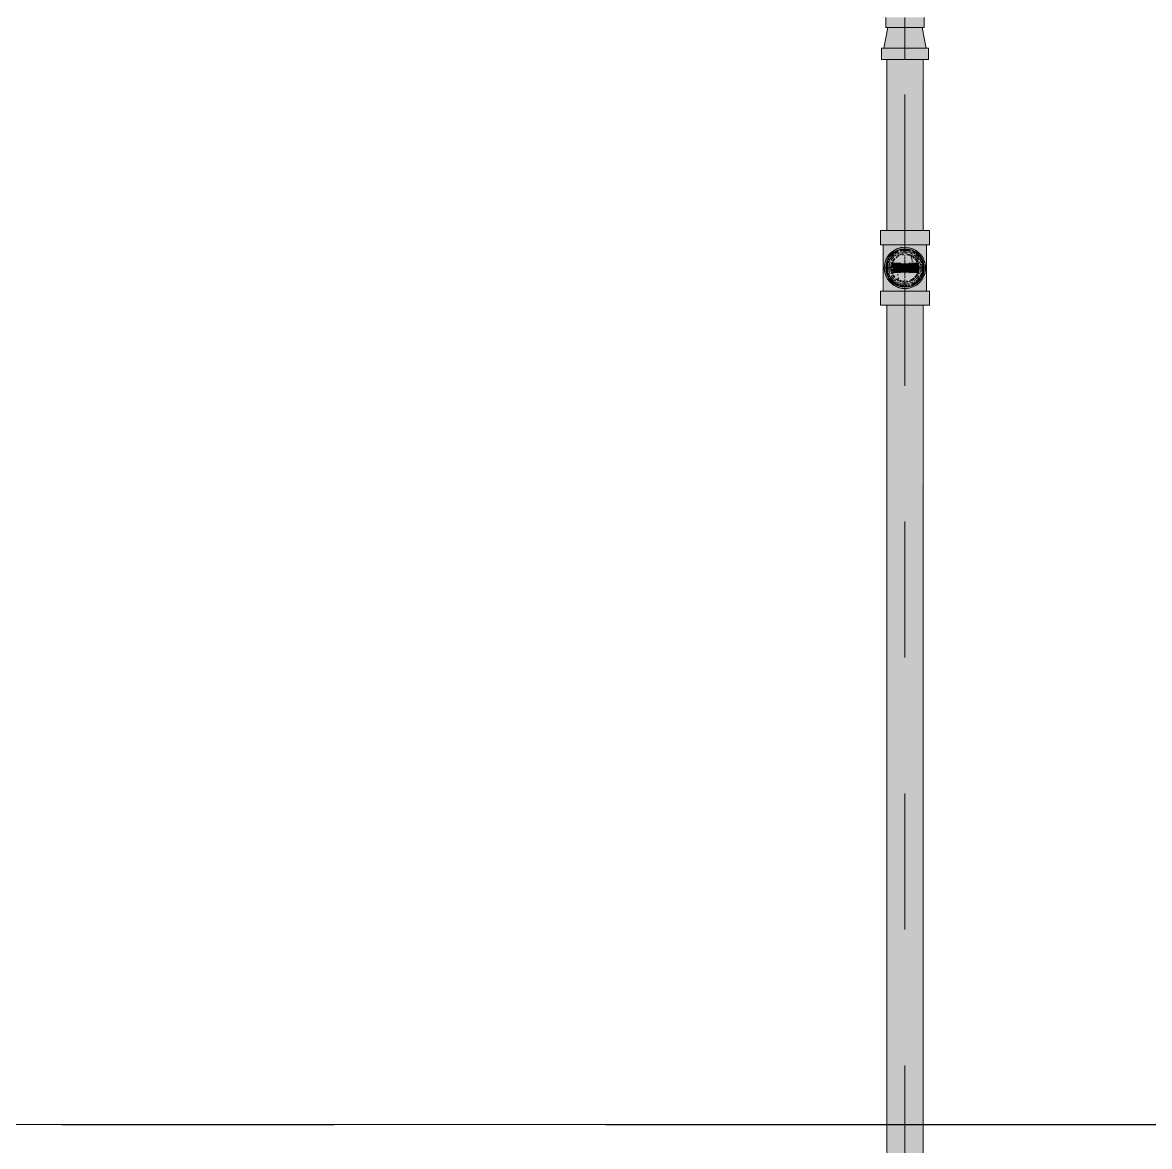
# Model space of a CAD drawing. Header units: millimetres. Extents: x -4000 to 187956, y -58990 to 162485.
# Drawn here: x 20720 to 22035, y 135424 to 136737 of the extents above; entities that cross this region are included whole.
import ezdxf

# ---------------------------------------------------------------- set-up
doc = ezdxf.new("R2010")
doc.units = ezdxf.units.MM
for name, pattern in [('Dash 1_16_', [317.5, 158.75, -158.75]), ('Grid Line', [2222.5, 1270, -317.5, 317.5, -317.5]), ('Grid Line 12_5mm', [2150, 1250, -300, 300, -300])]:
    doc.linetypes.add(name, pattern=pattern)
for name, color, linetype, lineweight in [('F-SPRN', 3, 'Continuous', 9), ('P-PIPE', 3, 'Continuous', 9), ('P-PIPE-CNTR', 3, 'Continuous', 9), ('S-GRID', 1, 'Continuous', 30)]:
    doc.layers.add(name, color=color, linetype=linetype, lineweight=lineweight)

# ---------------------------------------------------------------- blocks, each defined once
blk = doc.blocks.new('CMF2_NHAXUONG_A_rvt-1-0_000')
at = {"layer": 'S-GRID', "linetype": 'Grid Line 12_5mm', "lineweight": 9}
blk.add_line((-824.3, 135450), (183641.1, 135450), dxfattribs=at)
blk = doc.blocks.new('Sprinkler_Up - DN20-V916-0_000')
at = {"layer": 'F-SPRN', "transparency": 33554534}
for points in [[(-22.2, 0), (-3.9, 0.7), (-1.7, 2.9), (-1.2, 3.5), (-0.6, 4), (0.6, 4), (1.2, 3.5), (1.7, 2.9), (4.6, 0), (22.2, 0), (17.8, 13.2), (6.9, 21.2), (-6.9, 21.1), (-18, 13.1), (-20.5, 5.2)], [(0, -16.7), (4.3, -16.1), (11.8, -11.8), (16.1, -4.3), (16.1, 4.3), (9.9, 13.2), (8.3, 14.4), (0, 16.7), (-6.9, 14.6), (-11.8, 11.8), (-16.1, 4.3), (-16.1, -4.3), (-11.8, -11.8), (-6.9, -14.8)], [(0, -15.6), (7.8, -13.5), (13.5, -7.8), (15.1, -4), (15.1, 4), (13.5, 7.8), (7.8, 13.5), (0, 15.6), (-8.2, 13.2), (-11, 11), (-15.1, 4), (-15.1, -4), (-11, -11), (-6.9, -13.7)], [(3.4, -21.2), (6.9, -21.2), (18, -13.1), (22.2, 0), (3.9, -0.7), (1.7, -2.9), (1.2, -3.5), (0.6, -4), (-0.6, -4), (-1.2, -3.5), (-1.7, -2.9), (-4.6, 0), (-22.2, 0), (-18, -13.1), (-6.9, -21.2), (0, -21.2)], [(-10.9, -5.5), (-10.9, 5.4), (-14.5, 5.4), (-14.5, -5.5)], [(-7.7, -5.5), (-7.7, 5.4), (-10.9, 5.4), (-10.9, -5.5)], [(-7.7, -5.5), (0, -5.5), (0, 5.4), (-7.7, 5.4)], [(0, 0), (5.7, 0), (2.9, 4.9), (-2.9, 4.9), (-5.7, 0)], [(-2.9, -4.9), (2.9, -4.9), (5.7, 0), (-5.7, 0)], [(0, 0), (4.6, 0), (0, 4.6), (-4.6, 0)], [(0, -4.6), (4.6, 0), (-4.6, 0)], [(0, -2.6), (1.3, 0), (-1.8, 0)], [(-1.3, 0), (1.8, 0), (0, 2.6)], [(7.7, -5.5), (7.7, 5.4), (0, 5.4), (0, -5.5)], [(10.9, -5.5), (10.9, 5.4), (7.7, 5.4), (7.7, -5.5)], [(14.5, -5.5), (14.5, 5.4), (10.9, 5.4), (10.9, -5.5)]]:
    blk.add_hatch(color=1, dxfattribs=at).paths.add_polyline_path(points)
at = {"layer": 'F-SPRN', "color": 1}
for p, q in [((-11.5, 5.4), (-14.5, 5.4)), ((-14.5, 5.4), (-11.3, 5.4)), ((-14.5, 5.4), (-14.5, 3.7)), ((-14.5, 3.3), (-14.5, 0)), ((-11.5, 5.4), (-11.5, 4)), ((-10.9, 1.9), (-10.9, 3.6)), ((-10.8, 5.4), (-8, 5.4)), ((-8.1, 5.4), (-10.8, 5.4)), ((-6.9, 5.4), (-8.1, 5.4)), ((-8.1, 5.4), (-8.1, 2.8)), ((-8.1, 2.5), (-8.1, 0.7)), ((-7.7, 5.4), (-6.9, 5.4)), ((-7.7, 4.8), (-7.7, 2.7)), ((-7.7, 4.8), (-7.7, 2.7)), ((-7.7, 2.1), (-7.7, 0.5)), ((-7.7, 2.1), (-7.7, 0.5)), ((-6.7, 5.4), (-4.7, 5.4)), ((-5.8, 3.8), (-5.8, 2.2)), ((-2.1, 0), (-2.1, 0)), ((-2.1, 0), (-2.1, -0.1)), ((0, 2.1), (-0.1, 2.1)), ((2.1, 0), (2.1, 0.1)), ((2.1, 0), (2.1, 0)), ((4.7, 5.4), (6.5, 5.4)), ((7.7, 5.4), (10.8, 5.4)), ((7.7, 5.2), (7.7, 2.7)), ((7.7, 5.2), (7.7, 2.7)), ((7.7, 2.3), (7.7, 0.5)), ((7.7, 2.3), (7.7, 0.5)), ((10.8, 5.4), (8.1, 5.4)), ((8.1, 5.4), (8.1, 2.8)), ((8.1, 2.5), (8.1, 0.4)), ((10.9, 5.4), (14.5, 5.4)), ((10.9, 3.6), (10.9, 0.2)), ((14.5, 5.4), (11.5, 5.4)), ((11.5, 5.4), (11.5, 4)), ((11.5, 3), (11.5, 0.2)), ((14.5, 5.4), (14.5, -5.5)), ((-14.5, -1.3), (-14.5, -3.7)), ((-11.1, -5.5), (-14.5, -5.5)), ((-14.5, -5.5), (-11.5, -5.5)), ((-10.9, -2.6), (-10.9, -1.3)), ((-10.8, -5.5), (-8.1, -5.5)), ((-7.8, -5.5), (-10.8, -5.5)), ((-8.1, -4.2), (-8.1, -5.5)), ((-8.1, -5.5), (-6.9, -5.5)), ((-7.7, -2.7), (-7.7, -4)), ((-7.7, -2.7), (-7.7, -4)), ((-6.9, -5.5), (-7.7, -5.5)), ((-6.9, -5.5), (-5.8, -5.5)), ((-4.8, -5.5), (-6.9, -5.5)), ((-5.8, -2.3), (-5.8, -3.8)), ((0, -2.1), (0.1, -2.1)), ((7, -5.5), (4.8, -5.5)), ((5.8, -2.2), (5.8, -3.8)), ((5.8, -5.5), (7, -5.5)), ((7.7, -0.5), (7.7, -2.3)), ((7.7, -0.5), (7.7, -2.3)), ((7.7, -2.7), (7.7, -5.4)), ((7.7, -2.7), (7.7, -5.4)), ((10.8, -5.5), (7.7, -5.5)), ((8.1, -0.4), (8.1, -2.5)), ((8.1, -2.8), (8.1, -5.5)), ((8.1, -5.5), (10.8, -5.5)), ((10.9, -0.2), (10.9, -3.6)), ((14.5, -5.5), (10.9, -5.5)), ((11.5, -0.2), (11.5, -3)), ((11.5, -4), (11.5, -5.5)), ((11.5, -5.5), (14.5, -5.5))]:
    blk.add_line(p, q, dxfattribs=at)
at = {"layer": 'F-SPRN', "color": 1, "flags": 128}
for points in [[(-0.6, 2), (-0.7, 2), (-0.8, 1.9), (-0.9, 1.9), (-0.9, 1.9), (-1, 1.8), (-1.1, 1.8), (-1.2, 1.7), (-1.2, 1.7), (-1.3, 1.6), (-1.4, 1.6), (-1.4, 1.5), (-1.5, 1.5), (-1.5, 1.4), (-1.6, 1.3), (-1.6, 1.3), (-1.7, 1.2), (-1.7, 1.1), (-1.8, 1.1), (-1.8, 1), (-1.9, 0.9), (-1.9, 0.8), (-1.9, 0.8), (-2, 0.7), (-2, 0.6), (-2, 0.5), (-2, 0.5), (-2, 0.4), (-2.1, 0.3), (-2.1, 0.2), (-2.1, 0.1), (-2.1, 0)], [(-0.5, 2), (-0.6, 2), (-0.6, 2)], [(-0.1, 2.1), (-0.1, 2.1), (-0.2, 2.1), (-0.3, 2.1), (-0.4, 2), (-0.5, 2)], [(2.1, 0.1), (2.1, 0.2), (2.1, 0.2), (2.1, 0.3), (2, 0.4), (2, 0.5), (2, 0.6), (2, 0.7), (1.9, 0.7), (1.9, 0.8), (1.9, 0.9), (1.8, 1), (1.8, 1), (1.8, 1.1), (1.7, 1.2), (1.7, 1.2), (1.6, 1.3), (1.6, 1.4), (1.5, 1.4), (1.4, 1.5), (1.4, 1.5), (1.3, 1.6), (1.3, 1.7), (1.2, 1.7), (1.1, 1.7), (1.1, 1.8), (1, 1.8), (0.9, 1.9), (0.8, 1.9), (0.8, 1.9), (0.7, 2), (0.6, 2), (0.5, 2), (0.4, 2), (0.4, 2), (0.3, 2.1), (0.2, 2.1), (0.1, 2.1), (0, 2.1)], [(-2.1, -0.1), (-2.1, -0.2), (-2.1, -0.2), (-2.1, -0.3)], [(-2.1, -0.3), (-2, -0.4), (-2, -0.5), (-2, -0.6), (-2, -0.7), (-1.9, -0.7), (-1.9, -0.8), (-1.9, -0.9), (-1.8, -1), (-1.8, -1), (-1.8, -1.1), (-1.7, -1.2), (-1.7, -1.2), (-1.6, -1.3), (-1.6, -1.4), (-1.5, -1.4), (-1.4, -1.5), (-1.4, -1.5), (-1.3, -1.6), (-1.3, -1.7), (-1.2, -1.7), (-1.1, -1.7), (-1.1, -1.8), (-1, -1.8), (-0.9, -1.9), (-0.8, -1.9), (-0.8, -1.9), (-0.7, -2), (-0.6, -2), (-0.5, -2), (-0.4, -2), (-0.4, -2), (-0.3, -2.1), (-0.2, -2.1), (-0.1, -2.1), (0, -2.1)], [(0.1, -2.1), (0.1, -2.1), (0.2, -2.1), (0.3, -2.1), (0.4, -2), (0.5, -2), (0.6, -2), (0.6, -2), (0.7, -2), (0.8, -1.9), (0.9, -1.9), (0.9, -1.9), (1, -1.8), (1.1, -1.8), (1.2, -1.7), (1.2, -1.7), (1.3, -1.6), (1.4, -1.6), (1.4, -1.5), (1.5, -1.5), (1.5, -1.4), (1.6, -1.3), (1.6, -1.3), (1.7, -1.2), (1.7, -1.1), (1.8, -1.1), (1.8, -1), (1.9, -0.9), (1.9, -0.8), (1.9, -0.8), (2, -0.7), (2, -0.6), (2, -0.5), (2, -0.5), (2, -0.4), (2.1, -0.3), (2.1, -0.2), (2.1, -0.1), (2.1, 0)]]:
    blk.add_lwpolyline(points, dxfattribs=at)
at = {"layer": 'F-SPRN', "color": 1}
for radius, start, end in [(22.2, 360, 180), (21.9, 142.518, 144), (21.9, 126.6942, 142.518), (21.9, 108.573, 125.7507), (16.7, 121.4181, 126.9869), (16.7, 121.4181, 126.9869), (16.7, 114.8072, 120), (16.7, 114.8072, 120), (15.6, 116.5766, 121.8808), (15.6, 116.5766, 121.8808), (21.9, 108, 108.573), (21.9, 99.348, 107.901), (16.7, 106.5995, 113.0788), (16.7, 106.5995, 113.0788), (16.7, 96.4143, 105), (16.7, 96.4143, 105), (21.9, 90.145, 98.8503), (15.6, 95.5762, 100.6843), (15.6, 95.5762, 100.6843), (16.7, 83.0684, 90), (16.7, 83.0684, 90), (21.9, 72.5583, 89.4624), (15.6, 75.573, 80.5892), (15.6, 75.573, 80.5892), (15.6, 67.5614, 74.5481), (15.6, 67.5614, 74.5481), (16.7, 60, 75), (16.7, 60, 75), (15.6, 60.0187, 65.5637), (15.6, 60.0187, 65.5637), (21.9, 54.2493, 71.7379), (15.6, 58.1192, 60), (15.6, 58.1192, 60), (16.7, 53.0131, 58.5819), (16.7, 53.0131, 58.5819), (21.9, 37.482, 53.3058), (21.9, 36, 37.482), (21.9, 165.6773, 179.2615), (21.9, 144.7698, 164.8151), (16.7, 167.6802, 180), (16.7, 167.6802, 180), (16.7, 155.3879, 164.9693), (16.7, 155.3879, 164.9693), (15.6, 166.4265, 180), (15.6, 166.4265, 180), (15.6, 150.9409, 165), (15.6, 159.6139, 165), (16.7, 136.7213, 149.931), (16.7, 136.7213, 149.931), (15.6, 150.9409, 156.3845), (15.6, 138.4214, 150), (15.6, 138.4214, 150), (15.6, 126.205, 133.2078), (15.6, 126.205, 133.2078), (4.63, 155.7832, 180), (4.63, 155.7832, 180), (4.63, 109.0192, 138.2703), (4.63, 109.0192, 138.2703), (2.56, 109.0192, 168.8278), (2.56, 109.0192, 168.8278), (2.04, 109.0192, 180), (4.63, 17.9592, 90), (4.63, 17.9592, 90), (3.81, 57.0577, 90), (2.56, 14.5599, 90), (2.56, 14.5599, 90), (2.04, 10.4703, 90), (3.81, 16.1605, 43.8358), (15.6, 46.7922, 53.795), (15.6, 46.7922, 53.795), (15.6, 30, 41.5786), (15.6, 30, 41.5786), (16.7, 30, 43.2787), (16.7, 30, 43.2787), (15.6, 23.6155, 29.5646), (15.6, 15, 29.5646), (15.6, 15, 20.3861), (16.7, 15, 24.6121), (16.7, 15, 24.6121), (15.6, 360, 13.6618), (15.6, 0, 13.6618), (16.7, 360, 12.3198), (16.7, 0, 12.3198), (21.9, 15.1849, 35.2302), (21.9, 0.7385, 14.3227), (22.2, 180, 360), (21.9, 180.7385, 194.3227), (21.9, 195.1849, 215.2302), (21.9, 216.7299, 233.3058), (16.7, 180, 192.3198), (16.7, 180, 192.3198), (16.7, 195.0307, 204.6121), (16.7, 195.0307, 204.6121), (15.6, 181.9082, 193.6618), (15.6, 181.9082, 193.6618), (15.6, 197.3339, 209.5646), (15.6, 197.3339, 209.5646), (16.7, 210.069, 223.2787), (16.7, 210.069, 223.2787), (15.6, 212.5472, 221.5786), (15.6, 212.5472, 221.5786), (16.7, 229.4249, 238.5819), (16.7, 229.4249, 238.5819), (15.6, 233.795, 243.4234), (15.6, 233.795, 243.4234), (4.63, 197.9592, 0), (4.63, 197.9592, 360), (3.81, 196.1605, 360), (2.56, 191.1677, 0), (2.56, 191.1677, 360), (2.04, 190.4703, 0), (15.6, 300, 313.2078), (15.6, 300, 313.2078), (16.7, 301.4181, 310.5751), (16.7, 301.4181, 310.5751), (15.6, 318.4214, 330), (15.6, 318.4214, 330), (16.7, 316.7213, 330), (16.7, 316.7213, 330), (21.9, 306.6942, 323.2701), (15.6, 330.4354, 345), (15.6, 330.4354, 336.3845), (15.6, 339.6139, 345), (15.6, 346.3382, 360), (15.6, 346.3382, 360), (16.7, 335.3879, 345), (16.7, 335.3879, 345), (16.7, 347.6802, 360), (16.7, 347.6802, 360), (21.9, 324.7698, 344.8151), (21.9, 345.6773, 359.2615), (21.9, 234.2493, 251.427), (16.7, 240, 245.1928), (16.7, 240, 245.1928), (21.9, 251.427, 252), (21.9, 252.5583, 269.4624), (15.6, 245.5637, 254.5481), (15.6, 245.5637, 254.5481), (16.7, 246.9212, 255), (16.7, 246.9212, 255), (15.6, 255, 267.64), (15.6, 255, 267.64), (16.7, 263.0684, 270), (16.7, 263.0684, 270), (21.9, 270.145, 278.8503), (15.6, 275.5762, 280.6843), (15.6, 275.5762, 280.6843), (16.7, 276.4143, 285), (16.7, 276.4143, 285), (21.9, 279.348, 287.901), (16.7, 286.5995, 300), (16.7, 286.5995, 300), (15.6, 294.4363, 299.9813), (15.6, 294.4363, 299.9813), (21.9, 288.2621, 305.7507)]:
    blk.add_arc((0, 0), radius, start, end, dxfattribs=at)
blk = doc.blocks.new('Steel_Transition_Threaded_HoaPhat - Standard-V917-0_000')
at = {"layer": 'P-PIPE', "lineweight": 13, "transparency": 33554534}
h = blk.add_hatch(color=1, dxfattribs=at)
h.paths.add_polyline_path([(21750, 136427.6), (21755.8, 136428.4), (21761.3, 136430.6), (21765.9, 136434.2), (21769.5, 136438.8), (21771.7, 136444.3), (21772.5, 136450.1), (21771.7, 136455.9), (21768, 136463.3), (21765.9, 136466), (21761.3, 136469.6), (21755.8, 136471.8), (21750, 136472.6), (21743.1, 136471.4), (21738.8, 136469.6), (21732, 136463.3), (21730.5, 136461.3), (21728.3, 136455.9), (21727.5, 136450.1), (21728.3, 136444.3), (21730.5, 136438.8), (21734.1, 136434.2), (21738.8, 136430.6), (21744.2, 136428.4)])
h.paths.add_polyline_path([(21750, 136430), (21743.1, 136431.4), (21740, 136432.7), (21735.8, 136435.9), (21732.6, 136440), (21730.6, 136444.9), (21729.9, 136450.1), (21730.6, 136455.3), (21735, 136463.3), (21735.8, 136464.3), (21743.1, 136468.8), (21744.8, 136469.5), (21750, 136470.2), (21755.2, 136469.5), (21760.1, 136467.5), (21765, 136463.3), (21767.4, 136460.1), (21769.4, 136455.3), (21770.1, 136450.1), (21769.4, 136444.9), (21767.4, 136440), (21764.2, 136435.9), (21760.1, 136432.7), (21755.2, 136430.7)])
for points in [[(21750, 136430), (21750, 136433.7), (21741.8, 136435.9), (21735.8, 136441.9), (21733.6, 136450.1), (21735.8, 136458.3), (21741.8, 136464.3), (21750, 136466.5), (21750, 136470.2), (21743.1, 136468.8), (21740, 136467.5), (21735, 136463.3), (21732.6, 136460.1), (21730.6, 136455.3), (21729.9, 136450.1), (21730.6, 136444.9), (21732.6, 136440), (21735.8, 136435.9), (21743.1, 136431.4), (21744.8, 136430.7)], [(21750, 136431.6), (21754.8, 136432.2), (21759.3, 136434.1), (21763.1, 136437), (21766, 136440.8), (21767.9, 136445.3), (21768.5, 136450.1), (21767.9, 136454.9), (21766, 136459.3), (21762.9, 136463.3), (21759.3, 136466.1), (21754.8, 136468), (21750, 136468.6), (21743.1, 136467.1), (21740.8, 136466.1), (21736.9, 136463.2), (21734, 136459.3), (21732.1, 136454.9), (21731.5, 136450.1), (21732.1, 136445.3), (21734, 136440.8), (21736.9, 136437), (21743.1, 136433.1), (21745.2, 136432.2)], [(21750, 136430), (21755.2, 136430.7), (21760.1, 136432.7), (21764.2, 136435.9), (21767.4, 136440), (21769.4, 136444.9), (21770.1, 136450.1), (21769.4, 136455.3), (21765, 136463.3), (21764.2, 136464.3), (21760.1, 136467.5), (21755.2, 136469.5), (21750, 136470.2), (21750, 136466.5), (21758.2, 136464.3), (21764.2, 136458.3), (21766.4, 136450.1), (21764.2, 136441.9), (21758.2, 136435.9), (21750, 136433.7)]]:
    blk.add_hatch(color=1, dxfattribs=at).paths.add_polyline_path(points)
at = {"layer": 'P-PIPE', "color": 20, "lineweight": 13}
for radius, start, end in [(22.5, 90, 270), (22.5, 90, 270), (20.1, 139.8677, 148.1553), (18.5, 136.4297, 150), (18.5, 136.4297, 150), (20.1, 128.8856, 138.6435), (18.5, 134.3867, 135), (18.5, 134.3867, 135), (18.5, 123.4976, 133.2041), (18.5, 123.4976, 133.2041), (20.1, 110.3852, 125.0043), (18.5, 112.2431, 120), (18.5, 112.2431, 120), (16.4, 115.2317, 120), (18.5, 106.819, 111.1114), (18.5, 106.819, 111.1114), (16.4, 107.4657, 111.9681), (20.1, 100.9975, 105), (18.5, 91.4353, 103.2046), (18.5, 91.4353, 103.2046), (16.4, 96.2132, 104.6042), (20.1, 90.5246, 98.5089), (22.5, 270, 90), (22.5, 270, 90), (18.5, 78.0986, 90), (18.5, 78.0986, 90), (20.1, 75.0607, 87.9279), (18.5, 60, 75), (18.5, 60, 75), (16.4, 66.9681, 72.9388), (20.1, 54.9957, 75), (18.5, 46.7959, 56.5024), (18.5, 46.7959, 56.5024), (20.1, 41.3565, 51.1144), (18.5, 45, 45.6133), (18.5, 45, 45.6133), (18.5, 30, 43.5703), (18.5, 30, 43.5703), (20.1, 31.8447, 40.1323), (20.1, 166.0499, 193.9501), (20.1, 150, 162.7449), (18.5, 166.5939, 193.4061), (18.5, 166.5939, 193.4061), (18.5, 157.6232, 165), (18.5, 157.6232, 165), (16.4, 168.5467, 178.9063), (16.4, 184.8393, 191.4533), (16.4, 158.0319, 163.506), (16.4, 143.5463, 150), (16.4, 30, 38.0319), (16.4, 353.5463, 8.0319), (18.5, 15, 22.3768), (18.5, 15, 22.3768), (20.1, 17.2551, 30), (18.5, 346.5939, 13.4061), (18.5, 346.5939, 13.4061), (20.1, 346.0499, 13.9501), (20.1, 197.2551, 210), (18.5, 195, 202.3768), (18.5, 195, 202.3768), (20.1, 211.8447, 231.1144), (18.5, 210, 223.5703), (18.5, 210, 223.5703), (16.4, 210.6635, 216.4537), (18.5, 226.7959, 236.5024), (18.5, 226.7959, 236.5024), (16.4, 230.4733, 236.6389), (16.4, 240, 244.7683), (16.4, 293.4045, 300), (18.5, 303.4976, 313.2041), (18.5, 303.4976, 313.2041), (20.1, 308.8856, 328.1553), (18.5, 316.4297, 330), (18.5, 316.4297, 330), (16.4, 338.0319, 342.8691), (18.5, 337.6232, 345), (18.5, 337.6232, 345), (20.1, 330, 342.7449), (20.1, 234.9957, 249.6148), (18.5, 240, 247.7569), (18.5, 240, 247.7569), (20.1, 250.3141, 255), (18.5, 248.8886, 255), (18.5, 248.8886, 255), (16.4, 250.3629, 255), (20.1, 255.0607, 267.9279), (18.5, 258.0986, 270), (18.5, 258.0986, 270), (16.4, 264.1652, 268.506), (20.1, 270.5246, 278.5089), (18.5, 271.4353, 283.2046), (18.5, 271.4353, 283.2046), (16.4, 276.2132, 283.9063), (20.1, 280.9975, 285), (16.4, 287.4657, 291.9681), (18.5, 286.819, 300), (18.5, 286.819, 300), (20.1, 289.6859, 305.0043)]:
    blk.add_arc((21750, 136450.1), radius, start, end, dxfattribs=at)

msp = doc.modelspace()

# ---------------------------------------------------------------- block references
at = {"lineweight": 5}
msp.add_blockref('CMF2_NHAXUONG_A_rvt-1-0_000', (0, 0), dxfattribs=at)

# ---------------------------------------------------------------- next in the draw order: hatches: boundary and pattern name
at = {"layer": 'P-PIPE', "lineweight": 5, "transparency": 33554534}
for points in [[(21750, 136730.8), (21772.5, 136730.8), (21771.7, 136742.6), (21727.5, 136742.6), (21728.3, 136730.8), (21744.2, 136730.8)], [(21737.6, 136706.9), (21774.8, 136706.9), (21769.4, 136730.8), (21729.9, 136730.8), (21726.1, 136706.9), (21732.5, 136706.9)], [(21730.7, 136693.6), (21777.4, 136693.6), (21776.4, 136706.9), (21722.7, 136706.9), (21723.6, 136693.6), (21726.3, 136693.6)], [(21739.5, 136493.8), (21750, 136493.8), (21750, 136693.6), (21728.9, 136693.6), (21729.6, 136493.8), (21735.1, 136493.8)], [(21750, 136493.8), (21771.1, 136493.8), (21770.4, 136693.6), (21750, 136693.6), (21750, 136536.3)], [(21743.1, 136477.1), (21750, 136477.1), (21750, 136493.8), (21721.4, 136493.8), (21722.3, 136477.1), (21742.6, 136477.1)], [(21778.6, 136477.1), (21777.7, 136493.8), (21750, 136493.8), (21750, 136477.1), (21777.7, 136477.1)], [(21745.1, 136423.1), (21750, 136423.1), (21750, 136428.9), (21740.8, 136431.3), (21733.9, 136436.8), (21731.7, 136439.4), (21729.2, 136446.2), (21729.2, 136454), (21733.9, 136463.4), (21737.7, 136467), (21744.3, 136470.2), (21750, 136471.2), (21750, 136477.1), (21724.7, 136477.1), (21725.6, 136423.1), (21743.5, 136423.1)], [(21771.9, 136423.1), (21775.3, 136423.1), (21774.4, 136477.1), (21750, 136477.1), (21750, 136471.2), (21759.2, 136468.9), (21766.1, 136463.4), (21768.3, 136460.7), (21770.8, 136454), (21770.8, 136446.2), (21766.1, 136436.8), (21762.3, 136433.2), (21755.7, 136430), (21750, 136428.9), (21750, 136423.1), (21767.9, 136423.1)], [(21750, 136426), (21756.2, 136426.8), (21762.1, 136429.2), (21767.1, 136433), (21770.9, 136438), (21773.3, 136443.8), (21774.1, 136450.1), (21773.3, 136456.3), (21770, 136463.3), (21767.1, 136467.1), (21762.1, 136471), (21756.2, 136473.4), (21750, 136474.2), (21743.1, 136473.1), (21737.9, 136471), (21733, 136467.1), (21729.1, 136462.1), (21726.7, 136456.3), (21725.9, 136450.1), (21726.7, 136443.8), (21729.1, 136438), (21733, 136433), (21737.9, 136429.2), (21743.8, 136426.8)], [(21741.7, 136435.6), (21742.8, 136437.6), (21741.7, 136441.7), (21743.1, 136446.3), (21745.8, 136449), (21757.2, 136454.3), (21758.4, 136458.4), (21756.7, 136463.3), (21755.9, 136464.3), (21750, 136466.8), (21741.7, 136464.6), (21735.5, 136458.4), (21733.3, 136450.1), (21735.5, 136441.7), (21738.2, 136438.3)], [(21743.1, 136406.5), (21750, 136406.5), (21750, 136423.1), (21721.4, 136423.1), (21722.3, 136406.5), (21742.6, 136406.5)], [(21770.2, 136406.5), (21778.6, 136406.5), (21777.7, 136423.1), (21750, 136423.1), (21750, 136406.5), (21764.3, 136406.5)], [(21750, 134725.1), (21750, 136406.5), (21728.9, 136406.5), (21729.6, 134725.1), (21744.5, 134725.1)], [(21750, 134725.1), (21771.1, 134725.1), (21770.4, 136406.5), (21750, 136406.5), (21750, 135076.2)]]:
    msp.add_hatch(color=1, dxfattribs=at).paths.add_polyline_path(points)
at = {"layer": 'P-PIPE', "transparency": 33554534}
msp.add_hatch(color=1, dxfattribs=at).paths.add_polyline_path([(21750, 136433.4), (21758.4, 136435.6), (21761.8, 136438.3), (21766.1, 136445.8), (21766.1, 136454.4), (21760, 136463.3), (21758.4, 136464.6), (21750, 136466.8), (21743.1, 136464.7), (21738.2, 136461.9), (21733.9, 136454.4), (21733.9, 136445.8), (21738.2, 136438.3), (21743.1, 136435.2)])

# ---------------------------------------------------------------- next in the draw order: linework, layer by layer
at = {"layer": 'P-PIPE', "color": 20, "lineweight": 13}
for p, q in [((21727.5, 136742.6), (21727.5, 136730.8)), ((21772.5, 136730.8), (21772.5, 136742.6)), ((21729.9, 136730.8), (21725.2, 136706.9)), ((21727.5, 136730.8), (21772.5, 136730.8)), ((21727.5, 136730.8), (21729.8, 136730.8)), ((21730.6, 136730.8), (21744.2, 136730.8)), ((21744.8, 136730.8), (21755.2, 136730.8)), ((21755.8, 136730.8), (21769.4, 136730.8)), ((21774.8, 136706.9), (21770.1, 136730.8)), ((21770.2, 136730.8), (21772.5, 136730.8)), ((21722.7, 136706.9), (21722.7, 136693.6)), ((21725, 136706.9), (21722.7, 136706.9)), ((21777.4, 136706.9), (21722.7, 136706.9)), ((21742.9, 136706.9), (21726.3, 136706.9)), ((21756.4, 136706.9), (21743.6, 136706.9)), ((21773.7, 136706.9), (21757.1, 136706.9)), ((21777.4, 136706.9), (21775, 136706.9)), ((21777.4, 136693.6), (21777.4, 136706.9)), ((21722.7, 136693.6), (21777.4, 136693.6)), ((21722.7, 136693.6), (21728.7, 136693.6)), ((21728.9, 136693.6), (21728.9, 136493.8)), ((21729.6, 136693.6), (21728.9, 136693.6)), ((21768.3, 136693.6), (21731.7, 136693.6)), ((21731.7, 136693.6), (21768.4, 136693.6)), ((21771.1, 136693.6), (21770.4, 136693.6)), ((21771.1, 136493.8), (21771.1, 136693.6)), ((21771.3, 136693.6), (21777.4, 136693.6)), ((21721.4, 136493.8), (21721.4, 136477.1)), ((21728.8, 136493.8), (21721.4, 136493.8)), ((21750, 136493.8), (21721.4, 136493.8)), ((21728.9, 136493.8), (21729.6, 136493.8)), ((21729.7, 136493.8), (21735.1, 136493.8)), ((21735, 136493.8), (21729.8, 136493.8)), ((21735.6, 136493.8), (21742.5, 136493.8)), ((21750, 136493.8), (21735.7, 136493.8)), ((21743, 136493.8), (21764.4, 136493.8)), ((21764.3, 136493.8), (21750, 136493.8)), ((21778.6, 136493.8), (21750, 136493.8)), ((21764.9, 136493.8), (21770.3, 136493.8)), ((21770.2, 136493.8), (21765, 136493.8)), ((21770.4, 136493.8), (21771.1, 136493.8)), ((21778.6, 136493.8), (21771.2, 136493.8)), ((21778.6, 136477.1), (21778.6, 136493.8)), ((21721.4, 136477.1), (21724.6, 136477.1)), ((21721.4, 136477.1), (21750, 136477.1)), ((21724.7, 136477.1), (21724.7, 136423.1)), ((21725.6, 136477.1), (21724.7, 136477.1)), ((21725.6, 136477.1), (21724.7, 136477.1)), ((21725.5, 136477.1), (21734.7, 136477.1)), ((21734.6, 136477.1), (21725.6, 136477.1)), ((21742.6, 136477.1), (21725.6, 136477.1)), ((21741.9, 136477.1), (21735.6, 136477.1)), ((21735.7, 136477.1), (21741.9, 136477.1)), ((21742.6, 136477.1), (21743, 136477.1)), ((21750, 136477.1), (21743, 136477.1)), ((21750, 136477.1), (21743, 136477.1)), ((21743.4, 136477.1), (21750, 136477.1)), ((21750, 136477.1), (21756.6, 136477.1)), ((21750, 136477.1), (21778.6, 136477.1)), ((21756.5, 136477.1), (21750, 136477.1)), ((21756.5, 136477.1), (21750, 136477.1)), ((21775.3, 136477.1), (21757.4, 136477.1)), ((21758.1, 136477.1), (21764.3, 136477.1)), ((21764.4, 136477.1), (21758.1, 136477.1)), ((21765.3, 136477.1), (21774.5, 136477.1)), ((21775.3, 136477.1), (21765.4, 136477.1)), ((21775.3, 136423.1), (21775.3, 136477.1)), ((21775.4, 136477.1), (21778.6, 136477.1)), ((21721.4, 136423.1), (21721.4, 136406.5)), ((21724.6, 136423.1), (21721.4, 136423.1)), ((21750, 136423.1), (21721.4, 136423.1)), ((21724.7, 136423.1), (21734.6, 136423.1)), ((21724.7, 136423.1), (21742.6, 136423.1)), ((21734.7, 136423.1), (21725.5, 136423.1)), ((21735.6, 136423.1), (21741.9, 136423.1)), ((21741.9, 136423.1), (21735.7, 136423.1)), ((21743, 136423.1), (21742.6, 136423.1)), ((21743, 136423.1), (21750, 136423.1)), ((21743, 136423.1), (21750, 136423.1)), ((21750, 136423.1), (21743.4, 136423.1)), ((21756.6, 136423.1), (21750, 136423.1)), ((21778.6, 136423.1), (21750, 136423.1)), ((21750, 136423.1), (21756.5, 136423.1)), ((21750, 136423.1), (21756.5, 136423.1)), ((21757.4, 136423.1), (21774.4, 136423.1)), ((21764.3, 136423.1), (21758.1, 136423.1)), ((21758.1, 136423.1), (21764.4, 136423.1)), ((21774.5, 136423.1), (21765.3, 136423.1)), ((21765.4, 136423.1), (21774.4, 136423.1)), ((21774.4, 136423.1), (21775.3, 136423.1)), ((21774.4, 136423.1), (21775.3, 136423.1)), ((21778.6, 136423.1), (21775.4, 136423.1)), ((21778.6, 136406.5), (21778.6, 136423.1)), ((21721.4, 136406.5), (21728.8, 136406.5)), ((21721.4, 136406.5), (21750, 136406.5)), ((21728.9, 136406.5), (21728.9, 134725.1)), ((21729.6, 136406.5), (21728.9, 136406.5)), ((21735.1, 136406.5), (21729.7, 136406.5)), ((21729.8, 136406.5), (21735, 136406.5)), ((21742.5, 136406.5), (21735.6, 136406.5)), ((21735.7, 136406.5), (21750, 136406.5)), ((21764.4, 136406.5), (21743, 136406.5)), ((21750, 136406.5), (21764.3, 136406.5)), ((21750, 136406.5), (21778.6, 136406.5)), ((21770.3, 136406.5), (21764.9, 136406.5)), ((21765, 136406.5), (21770.2, 136406.5)), ((21771.1, 136406.5), (21770.4, 136406.5)), ((21771.1, 134725.1), (21771.1, 136406.5)), ((21771.2, 136406.5), (21778.6, 136406.5))]:
    msp.add_line(p, q, dxfattribs=at)
for radius, start, end in [(24.1, 90, 253.1893), (24.1, 90, 270), (21.1, 128.0211, 141.0043), (21.1, 113.0211, 125.8689), (21.1, 99.731, 105), (21.1, 90, 98.0211), (24.1, 285, 90), (24.1, 270, 90), (21.1, 75, 90), (21.1, 54.4236, 65.5764), (21.1, 39.3488, 51.9789), (21.1, 165.7378, 177.7452), (21.1, 182.0242, 192.7707), (21.1, 158.0211, 165), (21.1, 150, 154.6013), (21.1, 26.4435, 30), (21.1, 15, 21.9789), (21.1, 2.0242, 14.2622), (21.1, 353.0708, 357.9758), (21.1, 195, 203.0211), (21.1, 205.3987, 210), (21.1, 213.8363, 218.0211), (21.1, 218.1596, 233.0211), (21.1, 317.2293, 321.8404), (21.1, 321.9789, 326.1637), (21.1, 330, 334.6013), (21.1, 336.9789, 345), (21.1, 345.7378, 351.9789), (21.1, 234.1311, 240), (21.1, 242.2293, 250.681), (24.1, 253.1893, 255), (24.1, 255, 255.2105), (24.1, 255.2105, 270), (21.1, 255, 261.9292), (21.1, 261.9789, 267.7707), (21.1, 270, 276.9789), (24.1, 270, 284.7895), (21.1, 279.731, 285), (24.1, 284.7895, 285), (21.1, 291.9789, 305.8689), (21.1, 306.9789, 315)]:
    msp.add_arc((21750, 136450.1), radius, start, end, dxfattribs=at)
at = {"layer": 'P-PIPE', "color": 1}
for centre, radius, start, end in [((21750, 136458.4), 8.35, 69.0027, 79.2369), ((21750, 136458.4), 8.35, 20.1285, 29.0413), ((21750, 136450.1), 16.7, 46.0317, 51.8726), ((21750, 136450.1), 16.7, 39.3092, 45.2846), ((21750, 136450.1), 16.7, 170.1108, 177.203), ((21750, 136450.1), 16.7, 182.797, 189.8892), ((21750, 136450.1), 16.7, 157.579, 164.2722), ((21750, 136441.7), 8.35, 115.6806, 125.5287), ((21750, 136441.7), 8.35, 100.6842, 114.0387), ((21750, 136441.7), 8.35, 90, 100.6842), ((21750, 136458.4), 8.35, 270, 280.6842), ((21750, 136458.4), 8.35, 316.3183, 330), ((21750, 136458.4), 8.35, 8.0385, 17.9918), ((21750, 136458.4), 8.35, 352.2824, 1.6717), ((21750, 136450.1), 16.7, 32.3031, 39.2955), ((21750, 136450.1), 16.7, 23.314, 31.0974), ((21750, 136450.1), 16.7, 16.9375, 22.421), ((21750, 136450.1), 16.7, 4.3093, 9.8892), ((21750, 136450.1), 16.7, 190.2154, 195.2487), ((21750, 136450.1), 16.7, 231.8726, 237.203), ((21750, 136441.7), 8.35, 172.0327, 181.5407), ((21750, 136441.7), 8.35, 199.9004, 209.0413), ((21750, 136441.7), 8.35, 147.6032, 150), ((21750, 136441.7), 8.35, 210, 212.3968), ((21750, 136441.7), 8.35, 131.0366, 147.6032), ((21750, 136441.7), 8.35, 226.6998, 237.8461), ((21750, 136450.1), 16.7, 308.1274, 313.9683), ((21750, 136450.1), 16.7, 314.7154, 320.6908), ((21750, 136450.1), 16.7, 328.9026, 336.686), ((21750, 136450.1), 16.7, 337.2636, 343.0625), ((21750, 136441.7), 8.35, 249.0027, 259.2369), ((21750, 136450.1), 16.7, 264.6626, 273.5288)]:
    msp.add_arc(centre, radius, start, end, dxfattribs=at)
at = {"layer": 'P-PIPE-CNTR', "color": 20, "lineweight": 13}
for p, q in [((21750, 136693.6), (21750, 136742.6)), ((21750, 136493.8), (21750, 136474.2)), ((21750, 136474.2), (21750, 136472.6)), ((21750, 136472.6), (21750, 136471.2)), ((21750, 136470.2), (21750, 136468.6)), ((21750, 136465.2), (21750, 136463.6)), ((21750, 136462.6), (21750, 136459.8)), ((21750, 136459.1), (21750, 136456.5)), ((21750, 136454.3), (21750, 136452.6)), ((21750, 136452.1), (21750, 136450.1)), ((21750, 136450.1), (21750, 136448)), ((21750, 136447.5), (21750, 136445.9)), ((21750, 136444.6), (21750, 136441.1)), ((21750, 136440.4), (21750, 136438.1)), ((21750, 136436.5), (21750, 136435)), ((21750, 136433.4), (21750, 136432.2)), ((21750, 136431.6), (21750, 136430)), ((21750, 136428.9), (21750, 136427.6)), ((21750, 136426), (21750, 136406.5))]:
    msp.add_line(p, q, dxfattribs=at)
at = {"layer": 'P-PIPE-CNTR', "color": 1, "linetype": 'Dash 1_16_'}
for p, q in [((21750, 136493.8), (21750, 136693.6)), ((21750, 136493.8), (21750, 136693.6)), ((21750, 136472.6), (21750, 136475.1)), ((21750, 136471.2), (21750, 136472.6)), ((21750, 136468.6), (21750, 136470.2)), ((21750, 136463.6), (21750, 136465.2)), ((21750, 136459.8), (21750, 136462.6)), ((21725, 136450.1), (21727.5, 136450.1)), ((21727.8, 136450.1), (21731.5, 136450.1)), ((21731.5, 136450.1), (21733.3, 136450.1)), ((21736.9, 136450.1), (21740.4, 136450.1)), ((21740.4, 136450.1), (21742.3, 136450.1)), ((21745.4, 136450.1), (21747.6, 136450.1)), ((21748.7, 136450.1), (21750, 136450.1)), ((21750, 136455.5), (21750, 136459.1)), ((21750, 136452.6), (21750, 136454.3)), ((21750, 136450.1), (21750, 136452.1)), ((21750, 136448), (21750, 136450.1)), ((21750, 136450.1), (21751.3, 136450.1)), ((21751.8, 136450.1), (21754.6, 136450.1)), ((21755.7, 136450.1), (21763.5, 136450.1)), ((21766.4, 136450.1), (21768.5, 136450.1)), ((21768.5, 136450.1), (21772.2, 136450.1)), ((21772.5, 136450.1), (21775, 136450.1)), ((21750, 136445.9), (21750, 136447.5)), ((21750, 136441.1), (21750, 136444.6)), ((21750, 136438.1), (21750, 136440.4)), ((21750, 136435), (21750, 136436.5)), ((21750, 136432.2), (21750, 136433.4)), ((21750, 136430), (21750, 136431.6)), ((21750, 136427.6), (21750, 136428.9)), ((21750, 136425.1), (21750, 136426.8)), ((21750, 134725.1), (21750, 136406.5)), ((21750, 134725.1), (21750, 136406.5))]:
    msp.add_line(p, q, dxfattribs=at)
at = {"layer": 'S-GRID', "linetype": 'Grid Line'}
msp.add_line((-824.3, 135450), (183641.1, 135450), dxfattribs=at)

# ---------------------------------------------------------------- next in the draw order: block references
at = {"layer": 'F-SPRN', "color": 1}
msp.add_blockref('Sprinkler_Up - DN20-V916-0_000', (21750, 136450.1), dxfattribs=at)
at = {"layer": 'P-PIPE', "color": 20, "lineweight": 13}
msp.add_blockref('Steel_Transition_Threaded_HoaPhat - Standard-V917-0_000', (0, 0), dxfattribs=at)

doc.saveas('drawing.dxf')
